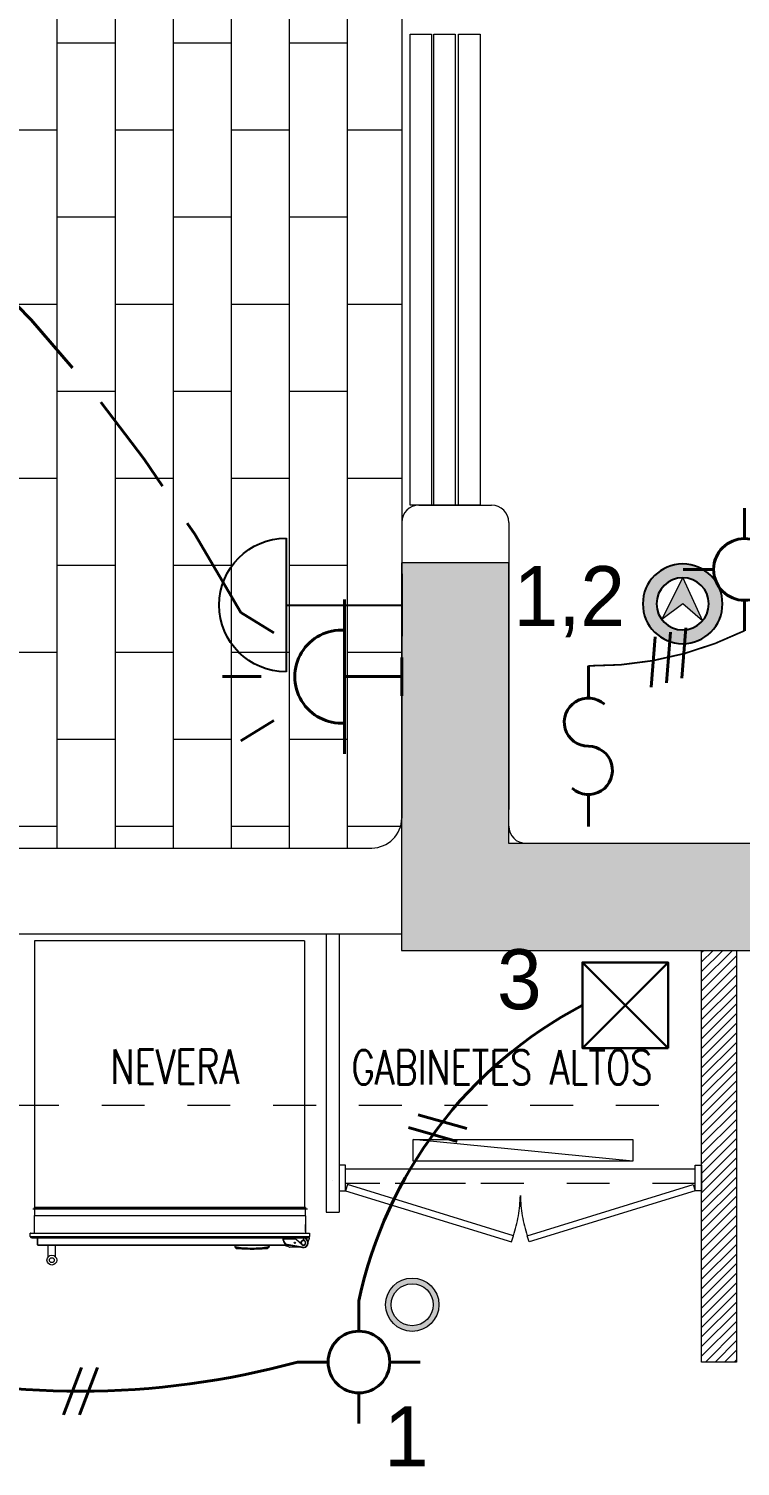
# Model space of a CAD drawing. Header units: metres. Extents: x 14 to 2416, y -346 to 476.
# Drawn here: x 49.581 to 51.242, y -86.069 to -82.714 of the extents above; entities that cross this region are included whole.
import ezdxf

# ---------------------------------------------------------------- set-up
doc = ezdxf.new("R2010")
doc.units = ezdxf.units.M
for name, pattern in [('0', [0]), ('CONTINUA', [0]), ('Dash Style-2', [0.694425, 0.48607, -0.208355]), ('DASHED', [0.75, 0.5, -0.25])]:
    doc.linetypes.add(name, pattern=pattern)
doc.layers.get('0').update_dxf_attribs({"linetype": '0', "lineweight": 20})
for name, color, linetype, lineweight in [('A-ANNO-TEXT', 20, 'Continuous', 13), ('A-DOOR', 35, 'Continuous', 5), ('A-WALL', 250, 'Continuous', 20), ('baños', 251, 'Continuous', 0), ('Columnas', 7, 'Continuous', 18), ('E Registro Electrico', 36, 'Continuous', 30), ('E Salida Interruptores', 22, 'Continuous', 40), ('E Salida Luces', 22, 'Continuous', 40), ('E Tuberia Emp Losa', 22, 'Continuous', 40), ('E Tuberia Emp Piso', 24, 'Dash Style-2', 40), ('MAVA', 1, 'Continuous', 15), ('MAVA -LUMINARIAS', 1, 'Continuous', 18), ('MOB FIJOS', 251, 'Continuous', 0), ('MOBILIARIOS', 252, 'Continuous', 0), ('piso', 253, 'Continuous', 0), ('PLF 01', 252, 'Continuous', 9), ('PROYECCION', 9, 'DASHED', 0), ('textos', 7, 'Continuous', 0)]:
    doc.layers.add(name, color=color, linetype=linetype, lineweight=lineweight)
doc.layers.add('HATCH', color=8, linetype='Continuous')
doc.layers.add('MAVA Luminarias', color=1, linetype='Continuous')
doc.layers.add('hatch piso', color=253, linetype='Continuous', lineweight=0, transparency=0.7)
doc.styles.add('Arch-Dim', font='romans.shx', dxfattribs={"width": 0.75})
doc.styles.add('CENTURY GOTHIC', font='GOTHIC.TTF')
doc.styles.get("Standard").update_dxf_attribs({"font": 'arial.ttf', "height": 0.1875})

# ---------------------------------------------------------------- blocks, each defined once
blk = doc.blocks.new('downlight')
at = {"layer": 'MAVA -LUMINARIAS'}
h = blk.add_hatch(color=3, dxfattribs=at)
h.dxf.hatch_style = 1
h.paths.add_polyline_path([(-5.416, -22.4571, 1), (-5.2917, -22.4571, 1)])
h.paths.add_polyline_path([(-5.3048, -22.4571, -1), (-5.4029, -22.4571, -1)], flags=16)
at = {"layer": 'MAVA -LUMINARIAS', "color": 3}
for radius in [0.0622, 0.049]:
    blk.add_circle((-5.3539, -22.4571), radius, dxfattribs=at)
blk = doc.blocks.new('undercounter')
at = {"layer": 'MAVA -LUMINARIAS', "lineweight": 0}
h = blk.add_hatch(dxfattribs=at)
h.set_pattern_fill('ANGLE', color=6)
h.set_pattern_definition([(0, (0, 0), (0, 6.985), [5.08, -1.905]), (90, (0, 0), (-6.985, 4e-16), [5.08, -1.905])])
h.paths.add_polyline_path([(19.338, 1.5834), (19.338, 1.5173), (20.0151, 1.5173)])
at = {"layer": 'MAVA -LUMINARIAS', "color": 6, "lineweight": 0}
blk.add_line((19.338, 1.5834), (20.0151, 1.5173), dxfattribs=at)
blk.add_lwpolyline([(19.338, 1.5834), (20.0151, 1.5834), (20.0151, 1.5173), (19.338, 1.5173)], close=True, dxfattribs=at)
blk = doc.blocks.new('dl ip')
at = {"layer": 'MAVA', "transparency": 33554687}
h = blk.add_hatch(color=40, dxfattribs=at)
h.dxf.hatch_style = 1
h.paths.add_polyline_path([(94.7574, -111.2088), (94.7109, -111.2482), (94.6624, -111.2113), (94.7109, -111.3092)])
at = {"layer": 'MAVA Luminarias', "linetype": 'Continuous'}
h = blk.add_hatch(color=40, dxfattribs=at)
h.paths.add_polyline_path([(94.618, -111.2482, 1), (94.8039, -111.2482, 1)])
h.paths.add_polyline_path([(94.7719, -111.2482, -1), (94.6499, -111.2482, -1)], flags=16)
at = {"layer": 'MAVA', "color": 40}
for p, q in [((94.7109, -111.2482), (94.6624, -111.2113)), ((94.6624, -111.2113), (94.7109, -111.3092)), ((94.7109, -111.3092), (94.7574, -111.2088)), ((94.7574, -111.2088), (94.7109, -111.2482))]:
    blk.add_line(p, q, dxfattribs=at)
at = {"layer": 'MAVA Luminarias', "color": 40, "linetype": 'Continuous'}
for radius in [0.093, 0.061]:
    blk.add_circle((94.7109, -111.2482), radius, dxfattribs=at)
blk = doc.blocks.new('PL BASE 1N NASAS 09')
at = {"layer": 'HATCH'}
h = blk.add_hatch(dxfattribs=at)
h.set_pattern_fill('AR-CONC', color=256, scale=0.00032)
h.paths.add_polyline_path([(-99.6812, -48.5842), (-99.9312, -48.5842), (-99.9312, -49.4888), (-98.7811, -49.4888), (-98.7811, -49.2388), (-99.6812, -49.2388)])
at = {"layer": 'PLF 01'}
h = blk.add_hatch(dxfattribs=at)
h.set_pattern_fill('LINE', color=256, scale=0.005, angle=45)
h.set_pattern_definition([(45, (-98.539091, -50.599719), (-0.01122532, 0.01122532), [])])
h.paths.add_polyline_path([(-99.1496, -50.4497), (-99.231, -50.4497), (-99.231, -49.4888), (-99.1496, -49.4888)])
at = {"layer": 'A-DOOR'}
for points in [[(-99.9113, -47.3497), (-99.8613, -47.3497), (-99.8613, -48.4497), (-99.9113, -48.4497)], [(-99.8563, -47.3497), (-99.8063, -47.3497), (-99.8063, -48.4497), (-99.8563, -48.4497)], [(-99.7983, -47.3497), (-99.7483, -47.3497), (-99.7483, -48.4497), (-99.7983, -48.4497)]]:
    blk.add_lwpolyline(points, close=True, dxfattribs=at)
at = {"layer": 'A-WALL', "transparency": 33554684}
for p, q in [((-99.8911, -48.4497), (-99.7212, -48.4497)), ((-99.8011, -48.4497), (-99.8611, -48.4497))]:
    blk.add_line(p, q, dxfattribs=at)
at = {"layer": 'A-WALL'}
for p, q in [((-99.9311, -48.4897), (-99.9311, -49.1797)), ((-99.6812, -48.4897), (-99.6812, -49.1597)), ((-106.3611, -49.2497), (-100.0011, -49.2497)), ((-103.6311, -49.4497), (-99.9312, -49.4497))]:
    blk.add_line(p, q, dxfattribs=at)
for centre, radius, start, end in [((-99.8911, -48.4897), 0.04, 90, 180), ((-99.7212, -48.4897), 0.04, 360, 90), ((-100.0011, -49.1797), 0.07, 270, 0), ((-99.6412, -49.1987), 0.04, 180, 269.9952)]:
    blk.add_arc(centre, radius, start, end, dxfattribs=at)
at = {"layer": 'Columnas'}
blk.add_lwpolyline([(-99.6812, -48.5842), (-99.9312, -48.5842), (-99.9312, -49.4888), (-98.7811, -49.4888), (-98.7811, -49.2388), (-99.6812, -49.2388), (-99.6812, -48.5842)], dxfattribs=at)
at = {"layer": 'MOB FIJOS'}
for p, q in [((-100.1072, -49.4497), (-100.1072, -50.0997)), ((-100.0772, -49.4497), (-100.0772, -50.0997)), ((-100.1072, -50.0997), (-100.0772, -50.0997))]:
    blk.add_line(p, q, dxfattribs=at)
for points in [[(-100.0622, -49.9897), (-100.0772, -49.9897), (-100.0772, -50.0497), (-100.0622, -50.0497)], [(-99.246, -49.9897), (-99.231, -49.9897), (-99.231, -50.0497), (-99.246, -50.0497)], [(-100.0575, -50.0355), (-100.0622, -50.0497), (-99.675, -50.169), (-99.6703, -50.1547)], [(-99.2508, -50.0355), (-99.2461, -50.0497), (-99.6333, -50.169), (-99.638, -50.1547)]]:
    blk.add_lwpolyline(points, close=True, dxfattribs=at)
at = {"layer": 'MOBILIARIOS'}
blk.add_line((-100.0915, -50.0255), (-100.0915, -50.0262), dxfattribs=at)
at = {"layer": 'piso'}
for p, q in [((-99.9311, -42.0097), (-99.9311, -48.4897)), ((-99.246, -49.9997), (-100.0622, -49.9997))]:
    blk.add_line(p, q, dxfattribs=at)
at = {"layer": 'PLF 01'}
blk.add_lwpolyline([(-99.1496, -49.4888), (-99.1496, -50.4497), (-99.231, -50.4497), (-99.231, -49.4888)], dxfattribs=at)
at = {"layer": 'PROYECCION', "color": 252, "linetype": 'DASHED', "ltscale": 0.1}
for p, q in [((-103.6311, -49.8497), (-99.2323, -49.8497)), ((-99.7825, -50.0331), (-100.0622, -50.0331)), ((-99.246, -50.0331), (-100.0622, -50.0331))]:
    blk.add_line(p, q, dxfattribs=at)
for centre, start, end in [((-99.9685, -50.055), 341.5016, 358.95), ((-99.3398, -50.055), 181.05, 198.4984)]:
    blk.add_arc(centre, 0.3144, start, end, dxfattribs=at)
at = {"layer": 'baños', "linetype": 'Continuous'}
for tag, p in [('MODELNUMBER', (-121.6562, -54.8273)), ('TRADENAME', (-121.6562, -54.8273)), ('PRODUCT', (-121.6562, -54.8274)), ('MATERIAL', (-121.6562, -54.8274))]:
    blk.add_attdef(tag, p, '', height=0.0000254, rotation=359.9999, dxfattribs=at)
at = {"layer": 'textos', "char_height": 0.08, "width": 26.65337, "style": 'Arch-Dim'}
for s, insert, attachment_point in [('\\pt0.47299,2.32;NEVERA', (-100.31, -49.7199), 3), ('\\pt0.47299,2.32;GABINETES ALTOS', (-100.0481, -49.7217), 1)]:
    blk.add_mtext(s, dxfattribs=dict(at, insert=insert, attachment_point=attachment_point))
blk = doc.blocks.new('PL MUEBLES 1N NASAS 09')
at = {"layer": 'hatch piso'}
h = blk.add_hatch(dxfattribs=at)
h.set_pattern_fill('AR-BRSTD', color=256, scale=0.002, angle=-90)
h.set_pattern_definition([(270, (-8.74588, 232.01007), (0.1354836, -2e-17), []), (0, (-8.74588, 232.01007), (0.1354836, 0.2032), [0.1354836, -0.1354836])])
edge = h.paths.add_edge_path()
edge.add_line((62.3305, 47.1481), (63.2305, 47.1481))
edge.add_line((63.2305, 47.1481), (63.2305, 48.4481))
edge.add_line((63.2305, 48.4481), (56.5331, 48.4481))
edge.add_line((56.5331, 48.4481), (56.5331, 48.2731))
edge.add_line((56.5331, 48.2731), (56.3831, 48.2731))
edge.add_line((56.3831, 48.2731), (56.3831, 48.4536))
edge.add_line((56.3831, 48.4536), (54.5879, 48.4536))
edge.add_line((54.5879, 48.4536), (54.5879, 46.9481))
edge.add_line((54.5879, 46.9481), (55.8257, 46.9481))
edge.add_arc((55.8755, 46.9973), 0.07, 180, 224.6727, ccw=False)
edge.add_line((55.8055, 46.9973), (55.8055, 47.1073))
edge.add_arc((55.8755, 47.1073), 0.07, 90, 180, ccw=False)
edge.add_line((55.8755, 47.1773), (55.9855, 47.1773))
edge.add_arc((55.9855, 47.1073), 0.07, 0, 90, ccw=False)
edge.add_line((56.0555, 47.1073), (56.0555, 46.9973))
edge.add_arc((55.9855, 46.9973), 0.07, -44.6727, 0, ccw=False)
edge.add_line((56.0353, 46.9481), (59.0257, 46.9481))
edge.add_arc((59.0755, 46.9973), 0.07, 180, 224.6728, ccw=False)
edge.add_line((59.0055, 46.9973), (59.0055, 47.1073))
edge.add_arc((59.0755, 47.1073), 0.07, 90, 180, ccw=False)
edge.add_line((59.0755, 47.1773), (59.1855, 47.1773))
edge.add_arc((59.1855, 47.1073), 0.07, 0, 90, ccw=False)
edge.add_line((59.2555, 47.1073), (59.2555, 46.9973))
edge.add_arc((59.1855, 46.9973), 0.07, -90, 0, ccw=False)
edge.add_line((59.1855, 46.9273), (59.0755, 46.9273))
edge.add_arc((59.0755, 46.9973), 0.07, 229.9948, 270, ccw=False)
edge.add_line((59.0305, 46.9437), (59.0305, 44.972))
edge.add_arc((59.0755, 44.9184), 0.07, 90, 130.0052, ccw=False)
edge.add_line((59.0755, 44.9884), (59.1855, 44.9884))
edge.add_arc((59.1855, 44.9184), 0.07, 0, 90, ccw=False)
edge.add_line((59.2555, 44.9184), (59.2555, 44.8084))
edge.add_arc((59.1855, 44.8084), 0.07, -90, 0, ccw=False)
edge.add_line((59.1855, 44.7384), (59.0755, 44.7384))
edge.add_arc((59.0755, 44.8084), 0.07, 229.9948, 270, ccw=False)
edge.add_line((59.0305, 44.7548), (59.0305, 41.172))
edge.add_arc((59.0755, 41.1184), 0.07, 90, 130.0052, ccw=False)
edge.add_line((59.0755, 41.1884), (59.1855, 41.1884))
edge.add_arc((59.1855, 41.1184), 0.07, 0, 90, ccw=False)
edge.add_line((59.2555, 41.1184), (59.2555, 41.0084))
edge.add_arc((59.1855, 41.0084), 0.07, -90, 0, ccw=False)
edge.add_line((59.1855, 40.9384), (59.0755, 40.9384))
edge.add_arc((59.0755, 41.0084), 0.07, 180, 270, ccw=False)
edge.add_line((59.0055, 41.0084), (59.0055, 41.1184))
edge.add_arc((59.0755, 41.1184), 0.07, 149.8481, 180, ccw=False)
edge.add_line((59.0149, 41.1535), (56.0391, 41.1535))
edge.add_arc((55.9855, 41.1085), 0.07, 0, 40.0052, ccw=False)
edge.add_line((56.0555, 41.1085), (56.0555, 40.9985))
edge.add_arc((55.9855, 40.9985), 0.07, -90, 0, ccw=False)
edge.add_line((55.9855, 40.9285), (55.8755, 40.9285))
edge.add_arc((55.8755, 40.9985), 0.07, 180, 270, ccw=False)
edge.add_line((55.8055, 40.9985), (55.8055, 41.1085))
edge.add_arc((55.8755, 41.1085), 0.07, 139.9948, 180, ccw=False)
edge.add_line((55.8219, 41.1535), (50.4363, 41.1535))
edge.add_arc((50.3827, 41.1085), 0.07, 0, 40.0052, ccw=False)
edge.add_line((50.4527, 41.1085), (50.4527, 40.9985))
edge.add_arc((50.3827, 40.9985), 0.07, -90, 0, ccw=False)
edge.add_line((50.3827, 40.9285), (50.2727, 40.9285))
edge.add_arc((50.2727, 40.9985), 0.07, 180, 270, ccw=False)
edge.add_line((50.2027, 40.9985), (50.2027, 41.1085))
edge.add_arc((50.2727, 41.1085), 0.07, 139.9948, 180, ccw=False)
edge.add_line((50.2191, 41.1535), (46.4305, 41.1535))
edge.add_line((46.4305, 41.1535), (46.4305, 40.9535))
edge.add_line((46.4305, 40.9535), (44.3305, 40.9535))
edge.add_line((44.3305, 40.9535), (44.3305, 39.3536))
edge.add_line((44.3305, 39.3536), (47.8305, 39.3536))
edge.add_line((47.8305, 39.3536), (47.8305, 38.9536))
edge.add_line((47.8305, 38.9536), (62.3305, 38.9536))
edge.add_line((62.3305, 38.9536), (62.3305, 47.1481))
at = {"layer": 'MOBILIARIOS'}
for p, q in [((62.1033, 38.7369), (61.4733, 38.7369)), ((61.4733, 38.7369), (61.4733, 38.1147)), ((62.1033, 38.7369), (62.1033, 38.1147)), ((62.1033, 38.7369), (62.1033, 38.1147)), ((62.1033, 38.7338), (62.1033, 38.7338)), ((61.4691, 38.1114), (61.4725, 38.1114)), ((61.4732, 38.1107), (61.4691, 38.1107)), ((62.1061, 38.1145), (61.4725, 38.1145)), ((61.4725, 38.1145), (61.4725, 38.1113)), ((61.4725, 38.1113), (62.1061, 38.1113)), ((62.1061, 38.0952), (61.4725, 38.0952)), ((61.4725, 38.0952), (61.4725, 38.0546)), ((61.4727, 38.1147), (62.1058, 38.1147)), ((62.1058, 38.111), (61.4727, 38.111)), ((61.4727, 38.0955), (62.1058, 38.0955)), ((62.1054, 38.1108), (61.4732, 38.1108)), ((61.4732, 38.1108), (61.4732, 38.0957)), ((61.4732, 38.0957), (62.1054, 38.0957)), ((62.1054, 38.1108), (62.1054, 38.0957)), ((62.1095, 38.1107), (62.1054, 38.1107)), ((62.1061, 38.1145), (62.1061, 38.1113)), ((62.1061, 38.1114), (62.1095, 38.1114)), ((62.1061, 38.0952), (62.1061, 38.0546)), ((62.1095, 38.1114), (62.1095, 38.1107)), ((61.4633, 38.0544), (62.1152, 38.0544)), ((61.4633, 38.0468), (61.4633, 38.0544)), ((61.4636, 38.0546), (62.115, 38.0546)), ((62.1061, 38.0828), (62.1061, 38.0574)), ((62.1061, 38.0582), (62.1061, 38.0745)), ((62.1152, 38.0544), (62.1152, 38.0468)), ((61.4633, 38.0468), (62.1152, 38.0468)), ((61.4669, 38.0432), (62.0537, 38.0432)), ((61.4805, 38.0274), (61.4805, 38.0432)), ((61.4813, 38.0274), (61.4805, 38.0274)), ((61.4813, 38.0274), (61.4813, 38.0432)), ((61.4813, 38.0274), (61.4813, 38.0432)), ((61.4813, 38.0274), (61.4813, 38.0274)), ((61.4813, 38.0274), (62.0615, 38.0274)), ((62.0701, 38.0258), (61.4822, 38.0258)), ((61.5224, 38.0257), (61.5052, 38.0257)), ((61.5052, 37.9994), (61.5052, 38.0257)), ((61.5224, 37.9994), (61.5224, 38.0257)), ((61.9407, 38.0258), (61.9407, 38.0233)), ((61.9407, 38.0233), (61.9407, 38.0217)), ((61.9414, 38.0234), (61.9414, 38.0258)), ((61.9421, 38.0206), (61.9421, 38.0226)), ((61.9423, 38.0207), (61.9423, 38.0226)), ((62.0191, 38.0226), (62.0191, 38.0207)), ((62.0194, 38.0226), (62.0194, 38.0206)), ((62.0201, 38.0258), (62.0201, 38.0234)), ((62.0208, 38.0233), (62.0208, 38.0258)), ((62.0208, 38.0233), (62.0208, 38.0218)), ((62.0537, 38.0434), (62.0544, 38.0434)), ((62.0537, 38.0383), (62.0537, 38.0434)), ((62.0537, 38.0383), (62.0544, 38.0383)), ((62.0544, 38.0434), (62.0544, 38.0383)), ((62.0544, 38.0434), (62.0549, 38.0434)), ((62.0549, 38.0383), (62.0549, 38.0434)), ((62.0549, 38.0434), (62.0549, 38.0434)), ((62.0549, 38.0432), (62.0549, 38.0411)), ((62.0549, 38.0432), (62.1009, 38.0432)), ((62.0549, 38.0383), (62.0549, 38.0411)), ((62.0549, 38.0411), (62.056, 38.0411)), ((62.0549, 38.0383), (62.0549, 38.0383)), ((62.056, 38.0432), (62.056, 38.0419)), ((62.056, 38.0411), (62.056, 38.0419)), ((62.056, 38.0405), (62.056, 38.0419)), ((62.056, 38.0405), (62.056, 38.0411)), ((62.056, 38.0405), (62.056, 38.0405)), ((62.0809, 38.0405), (62.056, 38.0405)), ((62.0809, 38.0405), (62.056, 38.0405)), ((62.0671, 38.0223), (62.056, 38.0258)), ((62.0632, 38.027), (62.0633, 38.0277)), ((62.0989, 38.0207), (62.0632, 38.027)), ((62.0633, 38.0277), (62.0991, 38.0214)), ((62.0991, 38.0218), (62.0634, 38.0281)), ((62.0634, 38.0281), (62.0634, 38.0281)), ((62.0991, 38.0218), (62.0634, 38.0281)), ((62.0919, 38.0219), (62.0695, 38.0219)), ((62.0809, 38.0405), (62.0809, 38.0405)), ((62.097, 38.0277), (62.0848, 38.039)), ((62.0848, 38.039), (62.0848, 38.039)), ((62.0971, 38.0277), (62.0848, 38.039)), ((62.0954, 38.032), (62.0952, 38.032)), ((62.0952, 38.032), (62.0952, 38.0298)), ((62.0962, 38.0298), (62.0952, 38.0298)), ((62.0962, 38.0312), (62.0962, 38.0298)), ((62.0962, 38.0298), (62.0962, 38.0285)), ((62.097, 38.0277), (62.0971, 38.0277)), ((62.0989, 38.0207), (62.0991, 38.0214)), ((62.0991, 38.0218), (62.0991, 38.0218)), ((62.1009, 38.0434), (62.1009, 38.0434)), ((62.1009, 38.0434), (62.1055, 38.0434)), ((62.1044, 38.0365), (62.1044, 38.0365)), ((62.1055, 38.0434), (62.106, 38.0434)), ((62.1055, 38.0434), (62.1055, 38.0434)), ((62.106, 38.0434), (62.1066, 38.0434)), ((62.1067, 38.0432), (62.1117, 38.0432)), ((62.107, 38.0427), (62.1067, 38.0427)), ((62.1071, 38.0402), (62.1071, 38.0402)), ((62.1078, 38.0411), (62.1074, 38.0406)), ((62.1122, 38.034), (62.1152, 38.043)), ((62.1149, 38.0434), (62.1129, 38.0434)), ((62.1152, 38.043), (62.1152, 38.0431)), ((61.5056, 37.9994), (61.5052, 37.9994)), ((61.5224, 37.9994), (61.5221, 37.9994))]:
    blk.add_line(p, q, dxfattribs=at)
at = {"layer": 'MOBILIARIOS', "flags": 128}
for points in [[(61.4813, 38.0274), (61.4814, 38.0271), (61.4815, 38.027)], [(61.9434, 38.0191), (61.9434, 38.0191), (61.9432, 38.0194), (61.9427, 38.0199), (61.9421, 38.0206)], [(61.9451, 38.0189), (61.9451, 38.0189), (61.9451, 38.0189), (61.9453, 38.0189), (61.9458, 38.0189), (61.9481, 38.0187), (61.9527, 38.0183), (61.9574, 38.0181), (61.9622, 38.0178), (61.9669, 38.0176), (61.9764, 38.0174), (61.986, 38.0175), (61.9955, 38.0177), (62.0002, 38.0179), (62.005, 38.0181), (62.0097, 38.0184), (62.012, 38.0186), (62.0136, 38.0187), (62.0146, 38.0188), (62.0153, 38.0188), (62.016, 38.0189), (62.0162, 38.0189), (62.0163, 38.0189), (62.0164, 38.0189)]]:
    blk.add_lwpolyline(points, dxfattribs=at)
at = {"layer": 'MOBILIARIOS'}
for centre, radius in [((62.0809, 38.032), 0.00154), ((61.5138, 37.9915), 0.0114), ((61.5138, 37.9915), 0.00572)]:
    blk.add_circle(centre, radius, dxfattribs=at)
for centre, radius, start, end in [((61.4727, 38.1145), 0.000229, 90, 180), ((61.4727, 38.1113), 0.000229, 180, 270), ((61.4727, 38.0952), 0.000229, 90, 180), ((61.473, 38.1108), 0.000229, 0, 90), ((61.473, 38.0957), 0.000229, 270, 0), ((62.1056, 38.1108), 0.000229, 90, 180), ((62.1056, 38.0957), 0.000229, 180, 270), ((62.1058, 38.1145), 0.000229, 0, 90), ((62.1058, 38.1113), 0.000229, 270, 0), ((62.1058, 38.0952), 0.000229, 0, 90), ((61.4636, 38.0544), 0.000229, 82.5053, 180), ((62.1057, 38.0745), 0.000343, 0, 4.1153), ((62.1057, 38.0582), 0.000343, 355.8847, 0), ((62.115, 38.0544), 0.000229, 0, 97.4947), ((61.4669, 38.0468), 0.00357, 180, 270), ((61.4822, 38.0274), 0.00165, 180, 270), ((61.4839, 38.0277), 0.00258, 185.4162, 227.2115), ((61.5053, 38.0257), 0.000114, 90, 180), ((61.5223, 38.0257), 0.000114, 0, 90), ((61.9411, 38.0227), 0.000724, 70.7945, 128.2963), ((61.9807, 38.2323), 0.2144, 259.2286, 259.6148), ((61.9807, 38.2323), 0.2126, 259.3283, 280.6717), ((61.9422, 38.0225), 0.000179, 56.8689, 136.7695), ((61.9422, 38.0205), 0.000145, 56.421, 161.4517), ((61.9807, 38.2323), 0.2131, 259.6146, 280.3854), ((61.9807, 38.3517), 0.3333, 263.38, 276.62), ((61.2089, 38.7489), 1.0896, 317.9517, 318.0546), ((62.0192, 38.0225), 0.000204, 48.9178, 117.4787), ((62.0192, 38.0206), 0.000132, 10.2337, 131.8936), ((61.9807, 38.2323), 0.2144, 280.3852, 280.772), ((62.0204, 38.0229), 0.000521, 38.5016, 122.4076), ((62.0652, 38.0383), 0.0114, 180, 259.9826), ((62.0652, 38.0383), 0.0108, 180, 259.9826), ((62.0652, 38.0383), 0.0103, 180, 259.9826), ((62.0652, 38.0383), 0.0103, 180, 259.9826), ((62.0695, 38.0298), 0.00787, 252.5378, 270), ((62.0809, 38.0348), 0.00571, 47.3928, 90), ((62.0809, 38.0348), 0.00572, 47.3928, 90), ((62.1009, 38.032), 0.00608, 68.181, 207.7181), ((62.1009, 38.032), 0.00572, 53.1301, 180), ((62.0954, 38.0312), 0.000801, 0, 90), ((62.1009, 38.032), 0.00501, 200.5978, 180), ((62.1009, 38.032), 0.00572, 214.9152, 227.3928), ((62.1009, 38.032), 0.00573, 227.3928, 53.1301), ((62.1009, 38.032), 0.00572, 227.3928, 53.1301), ((62.1009, 38.032), 0.0114, 259.9826, 53.1301), ((62.1009, 38.032), 0.0108, 259.9826, 53.1301), ((62.1009, 38.032), 0.0103, 259.9826, 53.1301), ((62.1009, 38.032), 0.0103, 259.9826, 53.1301), ((62.1095, 38.0434), 0.00857, 180, 233.1301), ((62.1095, 38.0434), 0.00858, 181.4516, 233.1301), ((62.1095, 38.0434), 0.00399, 180, 233.1301), ((62.1095, 38.0434), 0.00401, 180, 233.1301), ((62.1095, 38.0434), 0.00355, 180, 233.1301), ((62.1095, 38.0434), 0.00286, 180, 233.1301), ((62.107, 38.0431), 0.000343, 270, 2.3947), ((62.1117, 38.0468), 0.00357, 270, 0), ((62.1149, 38.0431), 0.000343, 0, 90), ((61.9807, 38.3517), 0.3347, 263.5959, 263.8882), ((61.9807, 38.3517), 0.3347, 276.1134, 276.4041)]:
    blk.add_arc(centre, radius, start, end, dxfattribs=at)
at = {"layer": 'baños'}
blk.add_blockref('PL BASE 1N NASAS 09', (162.2615, 88.2033), dxfattribs=at)
blk = doc.blocks.new('A$Cbef68299')
blk.add_blockref('PL MUEBLES 1N NASAS 09', (-30.7659, -32.0535))
blk = doc.blocks.new('A$Cc5be7df0')
at = {"layer": 'A-ANNO-TEXT'}
blk.add_blockref('A$Cbef68299', (4.1493, 17.337), dxfattribs=at)
blk = doc.blocks.new('SCONCE 1')
at = {"layer": 'MAVA Luminarias', "color": 5, "linetype": 'Continuous'}
for p, q in [((-1.3737, 0.6794), (-1.3737, 1.191)), ((-0.9314, 0.8161), (-0.9314, 1.0543)), ((-1.3737, 0.9352), (-0.9314, 0.9352))]:
    blk.add_line(p, q, dxfattribs=at)
blk.add_arc((-1.3737, 0.9352), 0.2558, 90, 270, dxfattribs=at)
blk = doc.blocks.new('*U387')
at = {"layer": 'E Salida Luces'}
for p, q in [((0.2226, 0.3004), (0.2226, 0.1502)), ((0.6254, 0.2502), (0.4978, 0.1711)), ((0.2226, -0.1502), (0.2226, 0.1502)), ((0, 0.0751), (0, -0.0751)), ((0.2226, 0), (0, 0)), ((0.6968, 0), (0.5466, 0)), ((0.2226, -0.1502), (0.2226, -0.3004)), ((0.6254, -0.2502), (0.4978, -0.171))]:
    blk.add_line(p, q, dxfattribs=at)
blk.add_arc((0.2348, 0), 0.1811, 266.1195, 93.8805, dxfattribs=at)
blk = doc.blocks.new('*U502')
at = {"layer": 'E Salida Luces', "linetype": 'Continuous'}
for p, q in [((0, 0.3583), (0, 0.1807)), ((-0.3576, 0.0007), (-0.18, 0.0007)), ((0.18, 0.0007), (0.3576, 0.0007)), ((0, -0.1793), (0, -0.3569))]:
    blk.add_line(p, q, dxfattribs=at)
blk.add_circle((0, 0.0007), 0.18, dxfattribs=at)
blk = doc.blocks.new('*U370')
for p, q in [((0.025, 1.368), (-1.049, -1.483)), ((0.987, 1.368), (-0.088, -1.483))]:
    blk.add_line(p, q)
blk = doc.blocks.new('*U643')
at = {"xscale": 0.0393700787401575, "yscale": 0.0393700787401575, "zscale": 0.0393700787401575, "rotation": 269.6311707108506}
blk.add_blockref('*U370', (0.0023, -0.0012), dxfattribs=at)
blk = doc.blocks.new('*U516')
at = {"layer": 'E Salida Luces', "linetype": 'Continuous'}
for p, q in [((0, 0.3583), (0, 0.1807)), ((-0.3576, 0.0007), (-0.18, 0.0007)), ((0.18, 0.0007), (0.3576, 0.0007)), ((0, -0.1793), (0, -0.3569))]:
    blk.add_line(p, q, dxfattribs=at)
blk.add_circle((0, 0.0007), 0.18, dxfattribs=at)
blk = doc.blocks.new('*U383')
at = {"layer": 'E Registro Electrico'}
for p, q in [((1, 0.5), (0, -0.5)), ((1, -0.5), (0, 0.5))]:
    blk.add_line(p, q, dxfattribs=at)
blk.add_lwpolyline([(1, 0.5), (1, -0.5), (0, -0.5), (0, 0.5)], close=True, dxfattribs=at)
blk = doc.blocks.new('*U644')
at = {"xscale": 0.03937007874015751, "yscale": 0.03937007874015751, "zscale": 0.03937007874015751, "rotation": 216.5362579276529}
blk.add_blockref('*U370', (0.0004, -0.0025), dxfattribs=at)
blk = doc.blocks.new('*U456')
at = {"layer": 'E Salida Interruptores'}
for p, q in [((0.075, 0), (0, 0)), ((0.3, 0), (0.375, 0))]:
    blk.add_line(p, q, dxfattribs=at)
for centre, start, end in [((0.13125, 0), 138.18969, 0), ((0.24375, 0), 318.18969, 180)]:
    blk.add_arc(centre, 0.05625, start, end, dxfattribs=at)
blk = doc.blocks.new('*U488')
at = {"xscale": 0.03937007874015749, "yscale": 0.03937007874015749, "zscale": 0.03937007874015749, "rotation": 146.8969356186895}
blk.add_blockref('*U370', (-0.0023, -0.0012), dxfattribs=at)
blk = doc.blocks.new('*U558')
at = {"xscale": 0.03937007874015749, "yscale": 0.03937007874015749, "zscale": 0.03937007874015749, "rotation": 146.8969356186895}
blk.add_blockref('*U370', (-0.0023, -0.0012), dxfattribs=at)

msp = doc.modelspace()

# ---------------------------------------------------------------- linework, layer by layer
at = {"layer": 'E Salida Luces', "const_width": 0.004}
msp.add_lwpolyline([(50.8873, -84.2009, 0.118048), (51.2516, -84.1189)], format="xyb", dxfattribs=at)
at = {"layer": 'E Salida Luces'}
for centre, radius, start, end in [((51.3478, -85.8944), 1.0184, 117.7684, 168.0208), ((49.7016, -83.9704), 1.9237, 254.7205, 285.2795)]:
    msp.add_arc(centre, radius, start, end, dxfattribs=at)
at = {"layer": 'E Tuberia Emp Piso', "ltscale": 0.5}
msp.add_arc((46.9685, -85.7891), 3.5487, 28.8655, 82.9052, dxfattribs=at)

# ---------------------------------------------------------------- block references
at = {"layer": 'A-ANNO-TEXT'}
msp.add_blockref('A$Cc5be7df0', (14.7377, -108.8632), dxfattribs=at)
at = {"layer": 'E Registro Electrico', "linetype": 'CONTINUA', "ltscale": 80, "xscale": -0.2, "yscale": 0.2, "zscale": 0.2, "rotation": 180}
msp.add_blockref('*U383', (50.8733, -84.9933), dxfattribs=at)
at = {"layer": 'E Salida Luces', "xscale": -0.4, "yscale": 0.4, "zscale": 0.4}
for name, p in [('*U516', (51.2516, -83.9762)), ('*U502', (50.3516, -85.8264))]:
    msp.add_blockref(name, p, dxfattribs=at)
at = {"layer": 'E Salida Luces', "xscale": -0.4, "yscale": 0.4, "zscale": 0.4, "rotation": 90}
msp.add_blockref('*U502', (51.2518, -83.9759), dxfattribs=at)
at = {"layer": 'E Salida Luces', "color": 1, "xscale": 0.6, "yscale": 0.6, "zscale": 0.6, "rotation": 180}
msp.add_blockref('*U387', (50.4516, -84.2261), dxfattribs=at)
at = {"layer": 'E Tuberia Emp Losa'}
for name, p, xscale, yscale, zscale, rotation in [('*U558', (51.0922, -84.1763), 0.9842519685039482, 0.9842519685039482, 0.9842519685039482, 229.0352149035958), ('*U488', (51.0563, -84.1865), 0.9842519685039482, 0.9842519685039482, 0.9842519685039482, 229.0352149035958), ('*U644', (50.5356, -85.28), -0.9842519685039484, 0.9842519685039484, 0.9842519685039484, 270), ('*U643', (49.7016, -85.8941), 0.9842519685039484, 0.9842519685039484, 0.9842519685039484, 270)]:
    msp.add_blockref(name, p, dxfattribs=dict(at, xscale=xscale, yscale=yscale, zscale=zscale, rotation=rotation))
at = {"layer": 'E Tuberia Emp Losa', "rotation": 90}
msp.add_blockref('*U456', (50.8873, -84.5761), dxfattribs=at)
at = {"layer": 'MAVA Luminarias', "color": 251, "xscale": -0.6101999921123585, "yscale": 0.6101999921123585, "zscale": 0.6101999921123585, "rotation": 180}
msp.add_blockref('SCONCE 1', (51.0199, -83.4883), dxfattribs=at)
at = {"layer": 'MAVA Luminarias', "xscale": -1, "rotation": 180}
msp.add_blockref('dl ip', (-43.6035, -195.3043), dxfattribs=at)
at = {"layer": 'MAVA Luminarias', "lineweight": 0, "xscale": 0.7576267738864566, "yscale": 0.7576267738864566, "zscale": 0.7576267738864566, "rotation": 180}
msp.add_blockref('undercounter', (65.6424, -84.1573), dxfattribs=at)
at = {"layer": 'MAVA Luminarias'}
msp.add_blockref('downlight', (55.83, -63.2351), dxfattribs=at)

# ---------------------------------------------------------------- texts
at = {"layer": 'E Tuberia Emp Losa', "char_height": 0.14, "attachment_point": 5, "style": 'CENTURY GOTHIC'}
for s, insert, width in [('1,2 ', (50.8426, -84.0511), 0.222872), ('3 ', (50.7261, -84.9335), 0.276812), ('1 ', (50.4625, -85.9993), 0.276812)]:
    msp.add_mtext(s, dxfattribs=dict(at, insert=insert, width=width))

doc.saveas('drawing.dxf')
